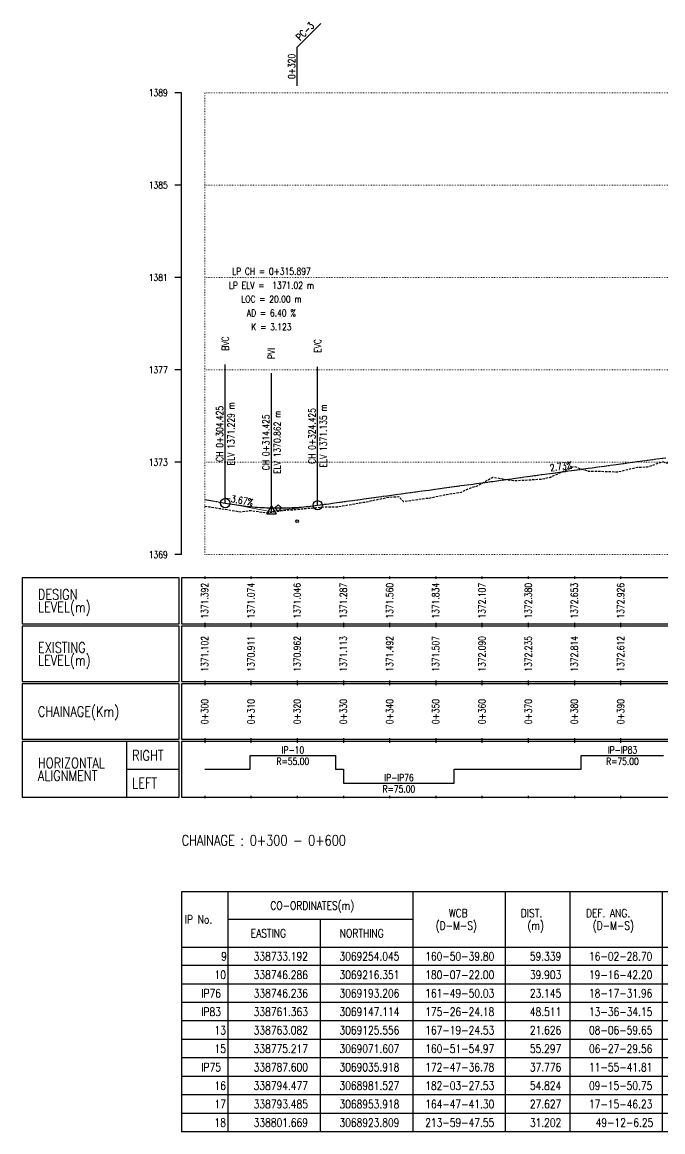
# Model space of a CAD drawing. Extents: x 337736 to 342002, y 3067251 to 3069533.
# Drawn here: x 338235.6 to 338374.2, y 3067262.7 to 3067503 of the extents above; entities that cross this region are included whole.
import ezdxf
from ezdxf.enums import TextEntityAlignment as Align

# ---------------------------------------------------------------- set-up
doc = ezdxf.new("R2010")
doc.units = 0
doc.header["$MEASUREMENT"] = 0
for name, pattern in [('Center', [2, 1.25, -0.25, 0.25, -0.25]), ('Dashed', [0.75, 0.5, -0.25]), ('Dot', [0.25, 0, -0.25])]:
    doc.linetypes.add(name, pattern=pattern)
for name, color, linetype, lineweight in [('Chainage Range', 7, 'Continuous', 25), ('Grids', 9, 'Dot', 13), ('PipeCulvert', 6, 'Continuous', 30), ('Vertical Alignment', 5, 'Center', 30), ('VIP Line', 2, 'Continuous', 5)]:
    doc.layers.add(name, color=color, linetype=linetype, lineweight=lineweight)
for name, color, linetype in [('Chainage_TXT', 7, 'Continuous'), ('DesignRL_TXT', 5, 'Continuous'), ('ExistRL_TXT', 3, 'Continuous'), ('GL', 3, 'Dashed'), ('Grade Text', 7, 'Continuous'), ('HC_Data', 7, 'Continuous'), ('HL Point', 2, 'Continuous'), ('Horizontal Alignment', 7, 'Continuous'), ('Remark', 7, 'Continuous'), ('Scale Line', 1, 'Continuous'), ('Title Box Text', 7, 'Continuous'), ('TitleBox', 7, 'Continuous'), ('VIP Mark', 7, 'Continuous')]:
    doc.layers.add(name, color=color, linetype=linetype)
doc.styles.get("Standard").update_dxf_attribs({"font": 'simplex.shx'})

msp = doc.modelspace()

# ---------------------------------------------------------------- linework, layer by layer
at = {"layer": 'GL', "flags": 128}
msp.add_lwpolyline([(338275.06, 3067398.24), (338275.98, 3067398.08), (338278.29, 3067397.74), (338282.34, 3067397.07), (338282.89, 3067396.99), (338285.04, 3067397.29), (338288.04, 3067396.83), (338288.88, 3067396.83), (338289.49, 3067396.91), (338289.96, 3067396.98), (338292.62, 3067397.36), (338293.95, 3067397.44), (338295.06, 3067397.54), (338296.95, 3067397.72), (338301.08, 3067398.06), (338301.31, 3067398.07), (338301.92, 3067398.09), (338303.78, 3067398.08), (338305.78, 3067398.42), (338308.72, 3067398.95), (338309.49, 3067399.05), (338312.15, 3067399.6), (338315.06, 3067400.19), (338315.07, 3067400.19), (338317.05, 3067400.28), (338318.05, 3067399.22), (338318.42, 3067399.26), (338322.83, 3067399.91), (338323.62, 3067399.97), (338326.86, 3067400.64), (338328.5, 3067400.93), (338330.58, 3067401.25), (338332.64, 3067402.21), (338333.9, 3067402.54), (338335.06, 3067403.19), (338337.43, 3067404.51), (338341.12, 3067403.83), (338342.32, 3067403.76), (338348.02, 3067404.07), (338349.88, 3067404.51), (338355, 3067406.82), (338355.06, 3067406.8), (338358.07, 3067405.81), (338358.92, 3067405.82), (338364.12, 3067405.67), (338364.59, 3067405.68), (338368.65, 3067406.65), (338370.89, 3067406.71), (338374.18, 3067407.86), (338374.82, 3067407.61), (338375.06, 3067407.6), (338377.6, 3067407.52), (338379.68, 3067407.42), (338380.07, 3067407.57), (338381.17, 3067408.64), (338384.32, 3067408.81), (338386.57, 3067409.05), (338391.63, 3067408.91), (338393.82, 3067409.17), (338395.06, 3067409.81), (338395.61, 3067410.1), (338398.51, 3067410.54), (338402.7, 3067410.76), (338404.35, 3067410.53), (338405.16, 3067410.65), (338409.26, 3067411.82), (338415.06, 3067412.81), (338415.18, 3067412.83), (338416.29, 3067413.01), (338416.87, 3067413.12), (338419.32, 3067413.76), (338422.56, 3067414.64), (338423.24, 3067414.95), (338424.16, 3067415.19), (338426.24, 3067416.02), (338428.52, 3067417.11), (338430.28, 3067417.23), (338431.18, 3067417.68), (338433.71, 3067419.98), (338435.06, 3067420.25), (338436.17, 3067420.48), (338437.11, 3067420.79), (338438.82, 3067421.45), (338440.57, 3067422.01), (338443.07, 3067423.27), (338446.64, 3067425.06), (338447.42, 3067425.38), (338447.92, 3067425.71), (338448.64, 3067426.04), (338451.72, 3067427.83), (338453.79, 3067428.84), (338455.06, 3067429.38), (338455.78, 3067429.68), (338459.6, 3067431.32), (338464.16, 3067432.92), (338469.74, 3067435.04), (338469.76, 3067435.06), (338470.82, 3067435.45), (338475.06, 3067436.99), (338479.42, 3067438.56), (338483.52, 3067440.17), (338483.79, 3067440.28), (338483.79, 3067440.29), (338487.91, 3067441.85), (338488.34, 3067442), (338488.99, 3067442.2), (338491.44, 3067443.06), (338492.82, 3067443.58), (338494.37, 3067443.57), (338495.06, 3067443.74), (338495.61, 3067443.87), (338498.32, 3067444.49), (338500.83, 3067445.54), (338503.89, 3067446.38), (338504.54, 3067446.65), (338504.94, 3067446.77), (338508.87, 3067448.81), (338512.18, 3067449.38), (338513.03, 3067449.61), (338515.06, 3067450.3), (338517.54, 3067451.15), (338522.45, 3067452.46), (338524.86, 3067453.05), (338528.65, 3067454.03), (338531.48, 3067454.88), (338535.06, 3067456.31), (338535.22, 3067456.38), (338539.07, 3067457.48), (338542.93, 3067458.89), (338546.43, 3067460.06), (338547.08, 3067460.36), (338552.39, 3067462.09)], dxfattribs=at)
at = {"layer": 'Grids'}
for p, q in [((338275.06, 3067487.73), (338575.06, 3067487.73)), ((338275.06, 3067387.73), (338275.06, 3067487.73)), ((338275.06, 3067467.73), (338575.06, 3067467.73)), ((338275.06, 3067447.73), (338575.06, 3067447.73)), ((338275.06, 3067427.73), (338575.06, 3067427.73)), ((338275.06, 3067407.73), (338575.06, 3067407.73)), ((338275.06, 3067387.73), (338575.06, 3067387.73))]:
    msp.add_line(p, q, dxfattribs=at)
at = {"layer": 'HC_Data'}
for p, q in [((338280.06, 3067314.73), (338280.06, 3067302.73)), ((338320.06, 3067314.73), (338320.06, 3067302.73)), ((338340.06, 3067314.73), (338340.06, 3067302.73)), ((338354.06, 3067314.73), (338354.06, 3067302.73)), ((338374.06, 3067314.73), (338374.06, 3067302.73)), ((338320.06, 3067308.73), (338280.06, 3067308.73)), ((338300.06, 3067308.73), (338300.06, 3067302.73)), ((338270.06, 3067302.73), (338270.06, 3067262.73)), ((338280.06, 3067302.73), (338280.06, 3067262.73)), ((338300.06, 3067302.73), (338300.06, 3067262.73)), ((338320.06, 3067302.73), (338320.06, 3067262.73)), ((338340.06, 3067302.73), (338340.06, 3067262.73)), ((338354.06, 3067302.73), (338354.06, 3067262.73)), ((338374.06, 3067302.73), (338374.06, 3067262.73)), ((338502.06, 3067298.73), (338270.06, 3067298.73)), ((338502.06, 3067294.73), (338270.06, 3067294.73)), ((338502.06, 3067290.73), (338270.06, 3067290.73)), ((338502.06, 3067286.73), (338270.06, 3067286.73)), ((338502.06, 3067282.73), (338270.06, 3067282.73)), ((338502.06, 3067278.73), (338270.06, 3067278.73)), ((338502.06, 3067274.73), (338270.06, 3067274.73)), ((338502.06, 3067270.73), (338270.06, 3067270.73)), ((338502.06, 3067266.73), (338270.06, 3067266.73)), ((338502.06, 3067262.73), (338270.06, 3067262.73))]:
    msp.add_line(p, q, dxfattribs=at)
msp.add_lwpolyline([(338270.06, 3067314.73), (338270.06, 3067302.73), (338502.06, 3067302.73), (338502.06, 3067314.73), (338270.06, 3067314.73)], dxfattribs=at)
at = {"layer": 'HL Point'}
msp.add_lwpolyline([(338290.25, 3067397.83), (338290.96, 3067398.53), (338291.66, 3067397.83), (338290.96, 3067397.12), (338290.25, 3067397.83)], dxfattribs=at)
at = {"layer": 'Horizontal Alignment'}
msp.add_lwpolyline([(338275.06, 3067341.23), (338284.88, 3067341.23), (338284.88, 3067344.23), (338303.39, 3067344.23), (338303.39, 3067341.23), (338305.12, 3067341.23), (338305.12, 3067338.23), (338329.06, 3067338.23), (338329.06, 3067341.23), (338356.55, 3067341.23), (338356.55, 3067344.23), (338374.36, 3067344.23)], dxfattribs=at)
at = {"layer": 'PipeCulvert'}
msp.add_circle((338295.06, 3067394.96), 0.3, dxfattribs=at)
at = {"layer": 'Remark'}
for p, q in [((338295.06, 3067497.63), (338300.15, 3067502.73)), ((338295.06, 3067489.23), (338295.06, 3067497.63))]:
    msp.add_line(p, q, dxfattribs=at)
at = {"layer": 'Scale Line'}
for p, q in [((338270.06, 3067487.73), (338268.56, 3067487.73)), ((338270.06, 3067387.73), (338270.06, 3067487.73)), ((338270.06, 3067467.73), (338268.56, 3067467.73)), ((338270.06, 3067447.73), (338268.56, 3067447.73)), ((338270.06, 3067427.73), (338268.56, 3067427.73)), ((338270.06, 3067407.73), (338268.56, 3067407.73)), ((338270.06, 3067387.73), (338268.56, 3067387.73))]:
    msp.add_line(p, q, dxfattribs=at)
at = {"layer": 'TitleBox'}
for p, q in [((338275.06, 3067382.98), (338275.06, 3067382.48)), ((338285.06, 3067382.98), (338285.06, 3067382.48)), ((338295.06, 3067382.98), (338295.06, 3067382.48)), ((338305.06, 3067382.98), (338305.06, 3067382.48)), ((338315.06, 3067382.98), (338315.06, 3067382.48)), ((338325.06, 3067382.98), (338325.06, 3067382.48)), ((338335.06, 3067382.98), (338335.06, 3067382.48)), ((338345.06, 3067382.98), (338345.06, 3067382.48)), ((338355.06, 3067382.98), (338355.06, 3067382.48)), ((338365.06, 3067382.98), (338365.06, 3067382.48)), ((338275.06, 3067372.98), (338275.06, 3067372.48)), ((338275.06, 3067372.48), (338275.06, 3067371.98)), ((338285.06, 3067372.98), (338285.06, 3067372.48)), ((338285.06, 3067372.48), (338285.06, 3067371.98)), ((338295.06, 3067372.98), (338295.06, 3067372.48)), ((338295.06, 3067372.48), (338295.06, 3067371.98)), ((338305.06, 3067372.98), (338305.06, 3067372.48)), ((338305.06, 3067372.48), (338305.06, 3067371.98)), ((338315.06, 3067372.98), (338315.06, 3067372.48)), ((338315.06, 3067372.48), (338315.06, 3067371.98)), ((338325.06, 3067372.98), (338325.06, 3067372.48)), ((338325.06, 3067372.48), (338325.06, 3067371.98)), ((338335.06, 3067372.98), (338335.06, 3067372.48)), ((338335.06, 3067372.48), (338335.06, 3067371.98)), ((338345.06, 3067372.98), (338345.06, 3067372.48)), ((338345.06, 3067372.48), (338345.06, 3067371.98)), ((338355.06, 3067372.98), (338355.06, 3067372.48)), ((338355.06, 3067372.48), (338355.06, 3067371.98)), ((338365.06, 3067372.98), (338365.06, 3067372.48)), ((338365.06, 3067372.48), (338365.06, 3067371.98)), ((338275.06, 3067360.48), (338275.06, 3067359.98)), ((338275.06, 3067359.98), (338275.06, 3067359.48)), ((338285.06, 3067360.48), (338285.06, 3067359.98)), ((338285.06, 3067359.98), (338285.06, 3067359.48)), ((338295.06, 3067360.48), (338295.06, 3067359.98)), ((338295.06, 3067359.98), (338295.06, 3067359.48)), ((338305.06, 3067360.48), (338305.06, 3067359.98)), ((338305.06, 3067359.98), (338305.06, 3067359.48)), ((338315.06, 3067360.48), (338315.06, 3067359.98)), ((338315.06, 3067359.98), (338315.06, 3067359.48)), ((338325.06, 3067360.48), (338325.06, 3067359.98)), ((338325.06, 3067359.98), (338325.06, 3067359.48)), ((338335.06, 3067360.48), (338335.06, 3067359.98)), ((338335.06, 3067359.98), (338335.06, 3067359.48)), ((338345.06, 3067360.48), (338345.06, 3067359.98)), ((338345.06, 3067359.98), (338345.06, 3067359.48)), ((338355.06, 3067360.48), (338355.06, 3067359.98)), ((338355.06, 3067359.98), (338355.06, 3067359.48)), ((338365.06, 3067360.48), (338365.06, 3067359.98)), ((338365.06, 3067359.98), (338365.06, 3067359.48)), ((338275.06, 3067347.98), (338275.06, 3067347.48)), ((338275.06, 3067347.48), (338275.06, 3067346.98)), ((338285.06, 3067347.98), (338285.06, 3067347.48)), ((338285.06, 3067347.48), (338285.06, 3067346.98)), ((338295.06, 3067347.98), (338295.06, 3067347.48)), ((338295.06, 3067347.48), (338295.06, 3067346.98)), ((338305.06, 3067347.98), (338305.06, 3067347.48)), ((338305.06, 3067347.48), (338305.06, 3067346.98)), ((338315.06, 3067347.98), (338315.06, 3067347.48)), ((338315.06, 3067347.48), (338315.06, 3067346.98)), ((338325.06, 3067347.98), (338325.06, 3067347.48)), ((338325.06, 3067347.48), (338325.06, 3067346.98)), ((338335.06, 3067347.98), (338335.06, 3067347.48)), ((338335.06, 3067347.48), (338335.06, 3067346.98)), ((338345.06, 3067347.98), (338345.06, 3067347.48)), ((338345.06, 3067347.48), (338345.06, 3067346.98)), ((338355.06, 3067347.98), (338355.06, 3067347.48)), ((338355.06, 3067347.48), (338355.06, 3067346.98)), ((338365.06, 3067347.98), (338365.06, 3067347.48)), ((338365.06, 3067347.48), (338365.06, 3067346.98)), ((338258.23, 3067335.23), (338258.23, 3067347.23)), ((338258.23, 3067341.23), (338269.56, 3067341.23)), ((338275.06, 3067335.48), (338275.06, 3067334.98)), ((338285.06, 3067335.48), (338285.06, 3067334.98)), ((338295.06, 3067335.48), (338295.06, 3067334.98)), ((338305.06, 3067335.48), (338305.06, 3067334.98)), ((338315.06, 3067335.48), (338315.06, 3067334.98)), ((338325.06, 3067335.48), (338325.06, 3067334.98)), ((338335.06, 3067335.48), (338335.06, 3067334.98)), ((338345.06, 3067335.48), (338345.06, 3067334.98)), ((338355.06, 3067335.48), (338355.06, 3067334.98)), ((338365.06, 3067335.48), (338365.06, 3067334.98))]:
    msp.add_line(p, q, dxfattribs=at)
for points in [[(338269.56, 3067382.73), (338235.56, 3067382.73), (338235.56, 3067372.73), (338269.56, 3067372.73)], [(338270.06, 3067372.73), (338580.06, 3067372.73), (338580.06, 3067382.73), (338270.06, 3067382.73)], [(338269.56, 3067372.23), (338235.56, 3067372.23), (338235.56, 3067360.23), (338269.56, 3067360.23)], [(338270.06, 3067360.23), (338580.06, 3067360.23), (338580.06, 3067372.23), (338270.06, 3067372.23)], [(338269.56, 3067359.73), (338235.56, 3067359.73), (338235.56, 3067347.73), (338269.56, 3067347.73)], [(338270.06, 3067347.73), (338580.06, 3067347.73), (338580.06, 3067359.73), (338270.06, 3067359.73)], [(338269.56, 3067347.23), (338235.56, 3067347.23), (338235.56, 3067335.23), (338269.56, 3067335.23)], [(338270.06, 3067335.23), (338580.06, 3067335.23), (338580.06, 3067347.23), (338270.06, 3067347.23)]]:
    msp.add_lwpolyline(points, close=True, dxfattribs=at)
at = {"layer": 'Vertical Alignment'}
msp.add_lwpolyline([(338275.06, 3067399.69), (338275.98, 3067399.52), (338278.29, 3067399.1), (338279.49, 3067398.88), (338279.99, 3067398.79), (338280.49, 3067398.71), (338280.99, 3067398.62), (338281.49, 3067398.55), (338281.99, 3067398.47), (338282.49, 3067398.4), (338282.99, 3067398.34), (338283.49, 3067398.27), (338283.99, 3067398.22), (338284.49, 3067398.16), (338284.99, 3067398.11), (338285.49, 3067398.07), (338285.99, 3067398.03), (338286.49, 3067397.99), (338286.99, 3067397.95), (338287.49, 3067397.92), (338287.99, 3067397.9), (338288.49, 3067397.88), (338288.99, 3067397.86), (338289.49, 3067397.85), (338289.99, 3067397.84), (338290.49, 3067397.83), (338290.99, 3067397.83), (338291.49, 3067397.83), (338291.99, 3067397.84), (338292.49, 3067397.85), (338292.99, 3067397.86), (338293.49, 3067397.88), (338293.99, 3067397.9), (338294.49, 3067397.93), (338294.99, 3067397.96), (338295.49, 3067397.99), (338295.99, 3067398.03), (338296.49, 3067398.07), (338296.99, 3067398.12), (338297.49, 3067398.17), (338297.99, 3067398.22), (338298.49, 3067398.28), (338298.99, 3067398.34), (338299.49, 3067398.41), (338299.49, 3067398.41), (338301.08, 3067398.63), (338301.31, 3067398.66), (338301.92, 3067398.74), (338303.78, 3067399), (338305.78, 3067399.27), (338308.72, 3067399.67), (338309.49, 3067399.78), (338312.15, 3067400.14), (338315.06, 3067400.54), (338315.07, 3067400.54), (338317.05, 3067400.81), (338318.05, 3067400.94), (338318.42, 3067401), (338322.83, 3067401.6), (338323.62, 3067401.71), (338326.86, 3067402.15), (338328.5, 3067402.37), (338330.58, 3067402.66), (338332.64, 3067402.94), (338333.9, 3067403.11), (338335.06, 3067403.27), (338337.43, 3067403.59), (338341.12, 3067404.09), (338342.32, 3067404.26), (338348.02, 3067405.04), (338349.88, 3067405.29), (338355, 3067405.99), (338355.06, 3067406), (338358.07, 3067406.41), (338358.92, 3067406.53), (338364.12, 3067407.24), (338364.59, 3067407.3), (338368.65, 3067407.85), (338370.89, 3067408.16), (338374.18, 3067408.61), (338374.82, 3067408.7)], dxfattribs=at)
at = {"layer": 'VIP Line'}
msp.add_lwpolyline([(338275.06, 3067399.69), (338275.98, 3067399.52), (338278.29, 3067399.1), (338282.34, 3067398.36), (338282.89, 3067398.26), (338285.04, 3067397.86), (338288.04, 3067397.31), (338288.88, 3067397.16), (338289.49, 3067397.04), (338289.96, 3067397.11), (338292.62, 3067397.47), (338293.95, 3067397.65), (338295.06, 3067397.81), (338296.95, 3067398.06), (338301.08, 3067398.63), (338301.31, 3067398.66), (338301.92, 3067398.74), (338303.78, 3067399), (338305.78, 3067399.27), (338308.72, 3067399.67), (338309.49, 3067399.78), (338312.15, 3067400.14), (338315.06, 3067400.54), (338315.07, 3067400.54), (338317.05, 3067400.81), (338318.05, 3067400.94), (338318.42, 3067401), (338322.83, 3067401.6), (338323.62, 3067401.71), (338326.86, 3067402.15), (338328.5, 3067402.37), (338330.58, 3067402.66), (338332.64, 3067402.94), (338333.9, 3067403.11), (338335.06, 3067403.27), (338337.43, 3067403.59), (338341.12, 3067404.09), (338342.32, 3067404.26), (338348.02, 3067405.04), (338349.88, 3067405.29), (338355, 3067405.99), (338355.06, 3067406), (338358.07, 3067406.41), (338358.92, 3067406.53), (338364.12, 3067407.24), (338364.59, 3067407.3), (338368.65, 3067407.85), (338370.89, 3067408.16), (338374.18, 3067408.61), (338374.82, 3067408.7)], dxfattribs=at)
at = {"layer": 'VIP Mark'}
for p, q in [((338279.49, 3067398.88), (338279.49, 3067428.88)), ((338289.49, 3067397.04), (338289.49, 3067427.04)), ((338299.49, 3067398.41), (338299.49, 3067428.41))]:
    msp.add_line(p, q, dxfattribs=at)
msp.add_lwpolyline([(338288.49, 3067396.47), (338289.49, 3067398.2), (338290.49, 3067396.47), (338288.49, 3067396.47)], dxfattribs=at)
for centre in [(338279.49, 3067398.88), (338299.49, 3067398.41)]:
    msp.add_circle(centre, 1, dxfattribs=at)

# ---------------------------------------------------------------- texts
at = {"width": 0.8}
for s, p in [('1389', (338267.06, 3067487.73)), ('1385', (338267.06, 3067467.73)), ('1381', (338267.06, 3067447.73)), ('1377', (338267.06, 3067427.73)), ('1373', (338267.06, 3067407.73)), ('1369', (338267.06, 3067387.73))]:
    msp.add_text(s, height=1.5, dxfattribs=at).set_placement(p, align=Align.MIDDLE_RIGHT)
at = {"layer": 'Chainage Range', "width": 0.8}
msp.add_text('CHAINAGE : 0+300 - 0+600', height=2.25, dxfattribs=at).set_placement((338270.06, 3067324.73))
at = {"layer": 'Chainage_TXT', "width": 0.8}
for s, p in [('0+300', (338275.06, 3067353.73)), ('0+310', (338285.06, 3067353.73)), ('0+320', (338295.06, 3067353.73)), ('0+330', (338305.06, 3067353.73)), ('0+340', (338315.06, 3067353.73)), ('0+350', (338325.06, 3067353.73)), ('0+360', (338335.06, 3067353.73)), ('0+370', (338345.06, 3067353.73)), ('0+380', (338355.06, 3067353.73)), ('0+390', (338365.06, 3067353.73))]:
    msp.add_text(s, height=1.5, rotation=90, dxfattribs=at).set_placement(p, align=Align.MIDDLE_CENTER)
at = {"layer": 'DesignRL_TXT', "width": 0.8}
for s, p in [('1371.392', (338275.06, 3067377.73)), ('1371.074', (338285.06, 3067377.73)), ('1371.046', (338295.06, 3067377.73)), ('1371.287', (338305.06, 3067377.73)), ('1371.560', (338315.06, 3067377.73)), ('1371.834', (338325.06, 3067377.73)), ('1372.107', (338335.06, 3067377.73)), ('1372.380', (338345.06, 3067377.73)), ('1372.653', (338355.06, 3067377.73)), ('1372.926', (338365.06, 3067377.73))]:
    msp.add_text(s, height=1.5, rotation=90, dxfattribs=at).set_placement(p, align=Align.MIDDLE_CENTER)
at = {"layer": 'ExistRL_TXT', "width": 0.8}
for s, p in [('1371.102', (338275.06, 3067366.23)), ('1370.911', (338285.06, 3067366.23)), ('1370.962', (338295.06, 3067366.23)), ('1371.113', (338305.06, 3067366.23)), ('1371.492', (338315.06, 3067366.23)), ('1371.507', (338325.06, 3067366.23)), ('1372.090', (338335.06, 3067366.23)), ('1372.235', (338345.06, 3067366.23)), ('1372.814', (338355.06, 3067366.23)), ('1372.612', (338365.06, 3067366.23))]:
    msp.add_text(s, height=1.5, rotation=90, dxfattribs=at).set_placement(p, align=Align.MIDDLE_CENTER)
at = {"layer": 'Grade Text', "width": 0.8}
for s, rotation, p in [('2.73%', 7.7757, (338352.33, 3067405.63)), ('-3.67%', 349.5927, (338282.27, 3067398.37))]:
    msp.add_text(s, height=1.5, rotation=rotation, dxfattribs=at).set_placement(p, align=Align.BOTTOM_CENTER)
at = {"layer": 'HC_Data', "width": 0.8}
for s, p in [('CO-ORDINATES(m)', (338289.26, 3067310.83)), ('IP No.', (338270.74, 3067307.83)), ('WCB', (338327.9, 3067309.18)), ('DIST.', (338343.46, 3067309.18)), ('DEF. ANG.', (338357.58, 3067309.18)), ('EASTING', (338285.02, 3067304.83)), ('NORTHING', (338304.3, 3067304.83)), ('(D-M-S)', (338325.02, 3067306.48)), ('(m)', (338344.9, 3067306.48)), ('(D-M-S)', (338359.02, 3067306.48)), ('9', (338278.62, 3067299.83)), ('338733.192', (338285.66, 3067299.83)), ('3069254.045', (338304.22, 3067299.83)), ('160-50-39.80', (338322.78, 3067299.83)), ('59.339', (338345.42, 3067299.83)), ('16-02-28.70', (338358.22, 3067299.83)), ('10', (338277.18, 3067295.83)), ('338746.286', (338285.66, 3067295.83)), ('3069216.351', (338304.22, 3067295.83)), ('180-07-22.00', (338322.78, 3067295.83)), ('39.903', (338345.42, 3067295.83)), ('19-16-42.20', (338358.22, 3067295.83)), ('IP76', (338274.3, 3067291.83)), ('338746.236', (338285.66, 3067291.83)), ('3069193.206', (338304.22, 3067291.83)), ('161-49-50.03', (338322.78, 3067291.83)), ('23.145', (338345.42, 3067291.83)), ('18-17-31.96', (338358.22, 3067291.83)), ('IP83', (338274.3, 3067287.83)), ('338761.363', (338285.66, 3067287.83)), ('3069147.114', (338304.22, 3067287.83)), ('175-26-24.18', (338322.78, 3067287.83)), ('48.511', (338345.42, 3067287.83)), ('13-36-34.15', (338358.22, 3067287.83)), ('13', (338277.18, 3067283.83)), ('338763.082', (338285.66, 3067283.83)), ('3069125.556', (338304.22, 3067283.83)), ('167-19-24.53', (338322.78, 3067283.83)), ('21.626', (338345.42, 3067283.83)), ('08-06-59.65', (338358.22, 3067283.83)), ('15', (338277.18, 3067279.83)), ('338775.217', (338285.66, 3067279.83)), ('3069071.607', (338304.22, 3067279.83)), ('160-51-54.97', (338322.78, 3067279.83)), ('55.297', (338345.42, 3067279.83)), ('06-27-29.56', (338358.22, 3067279.83)), ('IP75', (338274.3, 3067275.83)), ('338787.600', (338285.66, 3067275.83)), ('3069035.918', (338304.22, 3067275.83)), ('172-47-36.78', (338322.78, 3067275.83)), ('37.776', (338345.42, 3067275.83)), ('11-55-41.81', (338358.22, 3067275.83)), ('16', (338277.18, 3067271.83)), ('338794.477', (338285.66, 3067271.83)), ('3068981.527', (338304.22, 3067271.83)), ('182-03-27.53', (338322.78, 3067271.83)), ('54.824', (338345.42, 3067271.83)), ('09-15-50.75', (338358.22, 3067271.83)), ('17', (338277.18, 3067267.83)), ('338793.485', (338285.66, 3067267.83)), ('3068953.918', (338304.22, 3067267.83)), ('164-47-41.30', (338322.78, 3067267.83)), ('27.627', (338345.42, 3067267.83)), ('17-15-46.23', (338358.22, 3067267.83)), ('18', (338277.18, 3067263.83)), ('338801.669', (338285.66, 3067263.83)), ('3068923.809', (338304.22, 3067263.83)), ('213-59-47.55', (338322.78, 3067263.83)), ('31.202', (338345.42, 3067263.83)), ('49-12-6.25', (338359.66, 3067263.83))]:
    msp.add_text(s, height=1.8, dxfattribs=at).set_placement(p)
at = {"layer": 'Horizontal Alignment', "width": 0.8}
for s, p in [('IP-10', (338294.14, 3067344.23)), ('IP-IP83', (338365.46, 3067344.23)), ('IP-IP76', (338317.09, 3067338.23))]:
    msp.add_text(s, height=1.5, dxfattribs=at).set_placement(p, align=Align.BOTTOM_CENTER)
for s, p in [('R=55.00', (338294.14, 3067343.73)), ('R=75.00', (338365.46, 3067343.73)), ('R=75.00', (338317.09, 3067337.73))]:
    msp.add_text(s, height=1.5, dxfattribs=at).set_placement(p, align=Align.TOP_CENTER)
at = {"layer": 'Remark', "width": 0.8}
for s, rotation, p in [('PC-3', 45, (338297.61, 3067500.18)), ('0+320', 90, (338295.06, 3067493.43))]:
    msp.add_text(s, height=1.5, rotation=rotation, dxfattribs=at).set_placement(p, align=Align.BOTTOM_CENTER)
at = {"layer": 'Title Box Text', "width": 0.8}
for s, p in [('DESIGN', (338238.96, 3067377.98)), ('LEVEL(m)', (338238.96, 3067375.23)), ('EXISTING', (338238.96, 3067366.48)), ('LEVEL(m)', (338238.96, 3067363.73)), ('CHAINAGE(Km)', (338238.96, 3067352.61)), ('RIGHT', (338259.36, 3067343.11)), ('HORIZONTAL', (338238.96, 3067341.48)), ('ALIGNMENT', (338238.96, 3067338.73)), ('LEFT', (338259.36, 3067337.11))]:
    msp.add_text(s, height=2.25, dxfattribs=at).set_placement(p)
at = {"layer": 'VIP Mark', "width": 0.8}
for s, p in [('LP CH = 0+315.897', (338289.49, 3067449.04)), ('LP ELV =  1371.02 m', (338289.49, 3067446.04)), ('LOC = 20.00 m', (338289.49, 3067443.04)), ('AD = 6.40 %', (338289.49, 3067440.04)), ('K = 3.123', (338289.49, 3067437.04))]:
    msp.add_text(s, height=1.5, dxfattribs=at).set_placement(p, align=Align.MIDDLE_CENTER)
for s, p in [('BVC', (338279.49, 3067431.88)), ('EVC', (338299.49, 3067431.41)), ('PVI', (338289.49, 3067430.04))]:
    msp.add_text(s, height=1.5, rotation=90, dxfattribs=at).set_placement(p, align=Align.MIDDLE_LEFT)
for s, p in [('CH 0+304.425', (338279.49, 3067413.88)), ('CH 0+314.425', (338289.49, 3067412.04)), ('CH 0+324.425', (338299.49, 3067413.41))]:
    msp.add_text(s, height=1.5, rotation=90, dxfattribs=at).set_placement(p, align=Align.BOTTOM_CENTER)
for s, p in [('ELV 1371.229 m', (338279.99, 3067413.88)), ('ELV 1371.135 m', (338299.99, 3067413.41)), ('ELV 1370.862 m', (338289.99, 3067412.04))]:
    msp.add_text(s, height=1.5, rotation=90, dxfattribs=at).set_placement(p, align=Align.TOP_CENTER)

doc.saveas('drawing.dxf')
